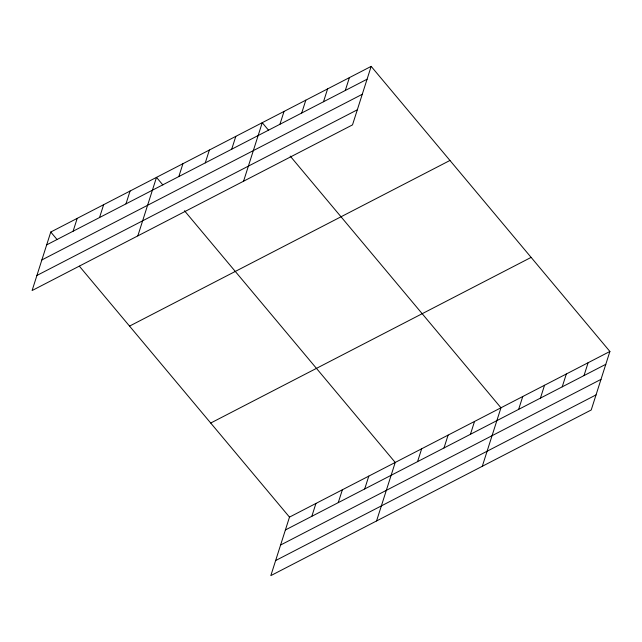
<?xml version="1.0" encoding="UTF-8"?>
<svg xmlns="http://www.w3.org/2000/svg" width="642" height="642" viewBox="0 0 642 642"><rect width="100%" height="100%" fill="white"/><g stroke="black" fill="none" stroke-linecap="round" stroke-linejoin="round"><path stroke-width="0.96" d="M371.172 66.375L50.774 232.027L32.1 290.537L352.506 124.885L371.172 66.375L609.9 351.463L591.226 409.973L270.828 575.625L289.494 517.115L609.9 351.463M73.108 231.208L77.209 218.36M99.542 217.542L103.635 204.694M125.968 203.875L130.069 191.027M137.829 235.871L156.504 177.361L162.859 184.952M178.837 176.542L182.938 163.702M205.271 162.875L209.372 150.035M231.706 149.209L235.807 136.369M243.567 181.204L262.241 122.702L268.589 130.286M279.928 124.283L284.029 111.435M301.716 113.016L305.809 100.168M323.504 101.749L327.597 88.909M345.292 90.49L349.384 77.642M311.827 516.296L315.928 503.448M338.262 502.63L342.363 489.782M364.696 488.963L368.797 476.115M376.557 520.959L395.231 462.449L184.463 210.745M417.565 461.63L421.666 448.782M443.999 447.964L448.1 435.116M470.434 434.297L474.526 421.449M482.294 466.293L500.961 407.782L290.192 156.086M518.648 409.363L522.748 396.523M540.436 398.104L544.536 385.256M562.223 386.837L566.324 373.989M584.011 375.57L588.112 362.73M46.673 244.875L367.072 79.223M41.866 259.946L362.265 94.294M36.907 275.466L357.313 109.814M129.548 326.104L449.954 160.46M210.72 423.038L531.119 257.386M285.401 529.963L605.799 364.311M280.586 545.026L600.992 379.374M275.635 560.554L596.041 394.902M50.774 232.027L57.122 239.618M79.359 266.173L289.494 517.115"/></g></svg>
